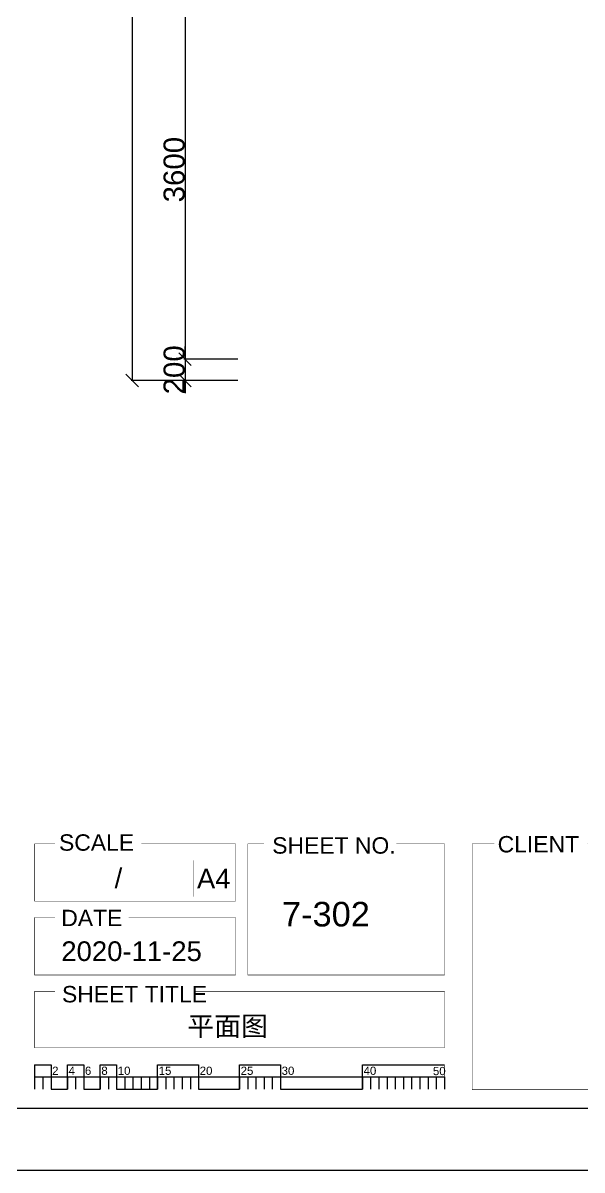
# Model space of a CAD drawing. Header units: inches. Extents: x -17552 to 15107, y -9164 to 13931.
# Drawn here: x -9316 to -4011, y -9164 to 1722 of the extents above; entities that cross this region are included whole.
import ezdxf
from ezdxf.enums import TextEntityAlignment as Align

# ---------------------------------------------------------------- set-up
doc = ezdxf.new("R2010")
doc.units = ezdxf.units.IN
doc.header["$MEASUREMENT"] = 0
doc.layers.add('DIM', color=3, linetype='Continuous')
doc.styles.get("Standard").update_dxf_attribs({"font": 'arial.ttf'})
doc.dimstyles.new('DIM-200MM', dxfattribs={"dimtxt": 200, "dimasz": 120, "dimexe": 10, "dimexo": 10, "dimgap": 0.7, "dimtad": 1, "dimdec": 0, "dimrnd": 5, "dimzin": 1, "dimdsep": 46, "dimtxsty": 'Standard', "dimblk": 'OBLIQUE', "dimcen": 0.5, "dimdle": 1, "dimclrd": 256, "dimclre": 256, "dimclrt": 7, "dimaunit": 1, "dimadec": 0, "dimazin": 0, "dimtfac": 1, "dimtdec": 0, "dimtix": 1, "dimtmove": 2, "dimatfit": 3, "dimfxl": 0, "dimtolj": 1, "dimtzin": 1, "dimarcsym": 0})

# ---------------------------------------------------------------- blocks, each defined once
blk = doc.blocks.new('_Oblique')
at = {"color": 0, "linetype": 'ByBlock', "lineweight": -2}
blk.add_line((-0.5, -0.5), (0.5, 0.5), dxfattribs=at)
blk = doc.blocks.new('*D131')
at = {"layer": 'DEFPOINTS', "color": 0, "transparency": 16777216}
for p in [(-2844, 2130, 0), (-7778, -1470), (-2844, -1470)]:
    blk.add_point(p, dxfattribs=at)
at = {"layer": 'DIM', "lineweight": -2, "transparency": 16777216}
for p, q in [((-7278, 2130), (-7788, 2130)), ((-7778, 2131), (-7778, -1471)), ((-7278, -1470), (-7788, -1470))]:
    blk.add_line(p, q, dxfattribs=at)
at = {"layer": 'DIM', "lineweight": -2, "transparency": 16777216, "xscale": 120, "yscale": 120, "zscale": 120}
for p, rotation in [((-7778, 2130), 90), ((-7778, -1470), 270)]:
    blk.add_blockref('_Oblique', p, dxfattribs=dict(at, rotation=rotation))
at = {"layer": 'DIM', "color": 7, "transparency": 16777216, "insert": (-7880, 330), "char_height": 200, "attachment_point": 5, "rotation": 90}
blk.add_mtext('\\A1;3600', dxfattribs=at)
blk = doc.blocks.new('*D132')
at = {"layer": 'DEFPOINTS', "color": 0, "transparency": 16777216}
for p in [(-2383, -1470, 0), (-7778, -1670), (-2383, -1670, 0)]:
    blk.add_point(p, dxfattribs=at)
at = {"layer": 'DIM', "lineweight": -2, "transparency": 16777216}
for p, q in [((-7778, -1470), (-7778, -1350)), ((-7278, -1470), (-7788, -1470)), ((-7778, -1470), (-7778, -1670)), ((-7278, -1670), (-7788, -1670)), ((-7778, -1670), (-7778, -1790))]:
    blk.add_line(p, q, dxfattribs=at)
at = {"layer": 'DIM', "lineweight": -2, "transparency": 16777216, "xscale": 120, "yscale": 120, "zscale": 120}
for p, rotation in [((-7778, -1470), 270), ((-7778, -1670), 90)]:
    blk.add_blockref('_Oblique', p, dxfattribs=dict(at, rotation=rotation))
at = {"layer": 'DIM', "color": 7, "transparency": 16777216, "insert": (-7880, -1570), "char_height": 200, "attachment_point": 5, "rotation": 90}
blk.add_mtext('\\A1;200', dxfattribs=at)
blk = doc.blocks.new('*D133')
at = {"layer": 'DEFPOINTS', "color": 0, "transparency": 16777216}
for p in [(-6784, 10880, 0), (-8278, -1670), (-1472, -1670)]:
    blk.add_point(p, dxfattribs=at)
at = {"layer": 'DIM', "lineweight": -2, "transparency": 16777216}
for p, q in [((-7778, 10880), (-8288, 10880)), ((-8278, 10881), (-8278, -1671)), ((-7778, -1670), (-8288, -1670))]:
    blk.add_line(p, q, dxfattribs=at)
at = {"layer": 'DIM', "lineweight": -2, "transparency": 16777216, "xscale": 120, "yscale": 120, "zscale": 120}
for p, rotation in [((-8278, 10880), 90), ((-8278, -1670), 270)]:
    blk.add_blockref('_Oblique', p, dxfattribs=dict(at, rotation=rotation))
at = {"layer": 'DIM', "color": 7, "transparency": 16777216, "insert": (-8380, 4605), "char_height": 200, "attachment_point": 5, "rotation": 90}
blk.add_mtext('\\A1;12550', dxfattribs=at)

msp = doc.modelspace()

# ---------------------------------------------------------------- linework, layer by layer
at = {"color": 8}
msp.add_line((-9204.7, -8280.5), (-5316.7, -8280.5), dxfattribs=at)
msp.add_lwpolyline([(-17085.6, 13347.8), (14640.5, 13347.8), (14640.5, -8580.5), (-17085.6, -8580.5)], close=True)
for points, const_width in [([(-8190.8, -6068.2), (-7299.6, -6068.2), (-7299.6, -6612.5), (-9204.7, -6612.5), (-9204.7, -6068.2), (-9010.3, -6068.2)], 3.89), ([(-5772.1, -6068.2), (-5316.7, -6068.2), (-5316.7, -7312.3), (-7182.9, -7312.3), (-7182.9, -6068.2), (-7027.4, -6068.2)], 3.89), ([(-3956.1, -6068.2), (7579.7, -6068.2), (7579.7, -8400.5), (-5053.7, -8400.5), (-5053.7, -6068.2), (-4843.9, -6068.2)], 3.89), ([(-7699.6, -6224.2), (-7699.6, -6570.8)], 3.89), ([(-8312.1, -6768), (-7299.6, -6768), (-7299.6, -7312.3), (-9204.7, -7312.3), (-9204.7, -6768), (-9010.3, -6768)], 3.89), ([(-7691.9, -7467.8), (-5316.7, -7467.8), (-5316.7, -8004.2), (-9204.7, -8004.2), (-9204.7, -7467.8), (-9010.3, -7467.8)], 3.89), ([(-9049.2, -8163.9), (-9049.2, -8280.5)], 7.78), ([(-8893.7, -8163.9), (-8893.7, -8280.5)], 7.78), ([(-8738.1, -8163.9), (-8738.1, -8280.5)], 7.78), ([(-8582.6, -8163.9), (-8582.6, -8280.5)], 7.78), ([(-8427.1, -8163.9), (-8427.1, -8280.5)], 7.78), ([(-8038.3, -8163.9), (-8038.3, -8280.5)], 7.78), ([(-7649.5, -8163.9), (-7649.5, -8280.5)], 7.78), ([(-7260.7, -8163.9), (-7260.7, -8280.5)], 7.78), ([(-6871.9, -8163.9), (-6871.9, -8280.5)], 7.78), ([(-6094.3, -8163.9), (-6094.3, -8280.5)], 7.78), ([(-5316.7, -8163.9), (-5316.7, -8280.5)], 7.78)]:
    msp.add_lwpolyline(points, dxfattribs=dict(const_width=const_width))
for points in [[(-17552.2, -7608.5), (-17552.2, -9163.7), (13551.8, -9163.7)], [(-9204.7, -8163.9), (-9204.7, -8397.1)], [(-9049.2, -8280.5), (-9049.2, -8397.1)], [(-7649.5, -8280.5), (-7649.5, -8397.1)], [(-7260.7, -8280.5), (-7260.7, -8397.1)], [(-5316.7, -8280.5), (-5316.7, -8397.1)]]:
    msp.add_lwpolyline(points)
for points in [[(-9204.7, -8163.9), (-9049.2, -8163.9), (-9049.2, -8397.1), (-8893.7, -8397.1), (-8893.7, -8163.9), (-8738.1, -8163.9), (-8738.1, -8397.1), (-8582.6, -8397.1), (-8582.6, -8163.9), (-8427.1, -8163.9), (-8427.1, -8397.1), (-8038.3, -8397.1), (-8038.3, -8163.9), (-7649.5, -8163.9), (-7649.5, -8397.1), (-7260.7, -8397.1), (-7260.7, -8163.9), (-6871.9, -8163.9), (-6871.9, -8397.1), (-6094.3, -8397.1), (-6094.3, -8163.9), (-5316.7, -8163.9)], [(-9126.9, -8280.5), (-9126.9, -8397.1)], [(-8893.7, -8280.5), (-8893.7, -8397.1)], [(-8815.9, -8280.5), (-8815.9, -8397.1)], [(-8738.1, -8280.5), (-8738.1, -8397.1)], [(-8582.6, -8280.5), (-8582.6, -8397.1)], [(-8504.9, -8280.5), (-8504.9, -8397.1)], [(-8427.1, -8280.5), (-8427.1, -8397.1)], [(-8349.3, -8280.5), (-8349.3, -8397.1)], [(-8271.6, -8280.5), (-8271.6, -8397.1)], [(-8193.8, -8280.5), (-8193.8, -8397.1)], [(-8116.1, -8280.5), (-8116.1, -8397.1)], [(-8038.3, -8280.5), (-8038.3, -8397.1)], [(-7960.5, -8280.5), (-7960.5, -8397.1)], [(-7882.8, -8280.5), (-7882.8, -8397.1)], [(-7805, -8280.5), (-7805, -8397.1)], [(-7727.3, -8280.5), (-7727.3, -8397.1)], [(-7182.9, -8280.5), (-7182.9, -8397.1)], [(-7105.2, -8280.5), (-7105.2, -8397.1)], [(-7027.4, -8280.5), (-7027.4, -8397.1)], [(-6949.7, -8280.5), (-6949.7, -8397.1)], [(-6871.9, -8280.5), (-6871.9, -8397.1)], [(-6094.3, -8280.5), (-6094.3, -8397.1)], [(-6016.5, -8280.5), (-6016.5, -8397.1)], [(-5938.8, -8280.5), (-5938.8, -8397.1)], [(-5861, -8280.5), (-5861, -8397.1)], [(-5783.3, -8280.5), (-5783.3, -8397.1)], [(-5705.5, -8280.5), (-5705.5, -8397.1)], [(-5627.7, -8280.5), (-5627.7, -8397.1)], [(-5550, -8280.5), (-5550, -8397.1)], [(-5472.2, -8280.5), (-5472.2, -8397.1)], [(-5394.5, -8280.5), (-5394.5, -8397.1)]]:
    msp.add_lwpolyline(points, dxfattribs=at)

# ---------------------------------------------------------------- texts
for s, height, p in [('SCALE', 155.52, (-8973.4, -6133.3)), ('SHEET NO.', 155.52, (-6950.5, -6161.1)), ('CLIENT', 155.52, (-4811.7, -6149.5)), ('A4', 186.62, (-7664.7, -6491.7)), ('DATE', 155.52, (-8952.1, -6849.2)), ('SHEET TITLE', 155.52, (-8945.1, -7572.5)), ('2', 77.8, (-9038.5, -8260.1)), ('4', 77.8, (-8883, -8260.1)), ('6', 77.8, (-8727.5, -8260.1)), ('8', 77.8, (-8572, -8260.1)), ('10', 77.76, (-8416.5, -8260.1)), ('15', 77.76, (-8027.7, -8260.1)), ('20', 77.76, (-7638.9, -8260.1)), ('25', 77.76, (-7250.1, -8260.1)), ('30', 77.76, (-6861.3, -8260.1)), ('40', 77.76, (-6083.7, -8260.1)), ('50', 77.76, (-5425.5, -8262.8))]:
    msp.add_text(s, height=height).set_placement(p)
for tag, text, p in [('/', 'AS NOTED', (-8373.5, -6488.8)), ('2020-11-25', '2020-7-22', (-7618.1, -7180))]:
    msp.add_attdef(tag, text=text, height=186.62).set_placement(p, align=Align.RIGHT)
for tag, p, s, height in [('7-302', (-6857.2, -6852), 'SHEET NO.', 233.28), ('平面图', (-7755.6, -7891.7), 'SHEET-TITLE', 186.624)]:
    msp.add_attdef(tag, p, s, height=height)

# ---------------------------------------------------------------- dimensions: what is measured, and where the dimension line sits
at = {"layer": 'DIM'}
for base, p1, p2, picture, middle in [((-8277.6, -1670.4), (-6783.5, 10879.6, 0), (-1472.1, -1670.4), '*D133', (-8380.4, 4604.6)), ((-7777.6, -1470.4), (-2843.5, 2129.6, 0), (-2843.5, -1470.4), '*D131', (-7880.5, 329.6)), ((-7777.6, -1670.4), (-2382.8, -1470.4, 0), (-2382.8, -1670.4, 0), '*D132', (-7880.4, -1570.4))]:
    dim = msp.add_linear_dim(base=base, p1=p1, p2=p2, angle=90, dimstyle='DIM-200MM', dxfattribs=at)
    dim.commit()
    dim.dimension.update_dxf_attribs({"geometry": picture, "text_midpoint": middle})

doc.saveas('drawing.dxf')
